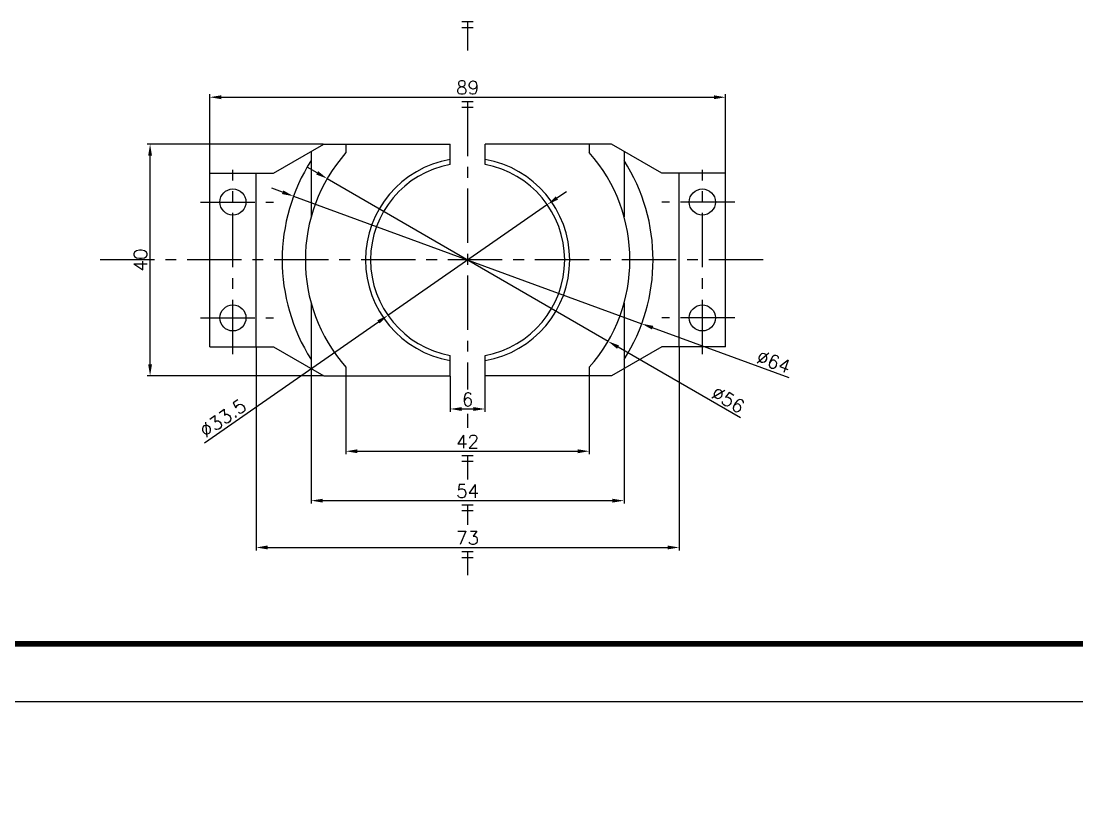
# Model space of a CAD drawing. Extents: x -13768 to 18086, y -10615 to 1188.
# Drawn here: x 1308.9 to 1491.1, y -18.5 to 117.4 of the extents above; entities that cross this region are included whole.
import ezdxf

# ---------------------------------------------------------------- set-up
doc = ezdxf.new("R2010")
doc.units = 0
doc.header["$LTSCALE"] = 7.5
doc.header["$MEASUREMENT"] = 0
doc.linetypes.add('CENTER', pattern=[2, 1.25, -0.25, 0.25, -0.25])
doc.layers.get('0').update_dxf_attribs({"linetype": 'CONTINUOUS'})
doc.layers.get('DEFPOINTS').update_dxf_attribs({"linetype": 'CONTINUOUS'})
doc.layers.add('CL', color=1, linetype='CENTER')
doc.layers.add('CO', color=3, linetype='CONTINUOUS')
doc.styles.add('ROMANS', font='ROMANS.SHX')
doc.dimstyles.new('1', dxfattribs={"dimtxt": 2.3, "dimasz": 2, "dimexe": 0.5, "dimexo": 0.0625, "dimgap": 0.5, "dimtad": 1, "dimdec": 4, "dimdsep": 46, "dimtxsty": 'ROMANS', "dimcen": -2, "dimclrt": 7, "dimadec": 0, "dimazin": 0, "dimtfac": 0.869565, "dimtdec": 4, "dimtmove": 0, "dimatfit": 3, "dimfxl": 1, "dimtolj": 1, "dimarcsym": 0})

# ---------------------------------------------------------------- blocks, each defined once
blk = doc.blocks.new('A3G')
blk.add_lwpolyline([(0, 297), (420, 297), (420, 0), (0, 0)], close=True)
at = {"const_width": 1}
blk.add_lwpolyline([(25, 287), (410, 287), (410, 10), (25, 10)], close=True, dxfattribs=at)
blk = doc.blocks.new('*D362')
at = {"layer": 'CO', "color": 0, "lineweight": -2}
for p, q in [((1360, 91.26), (1358.27, 92.26)), ((1361.73, 90.26), (1410.19, 62.19)), ((1433.04, 48.96), (1411.93, 61.19))]:
    blk.add_line(p, q, dxfattribs=at)
at = {"layer": 'CO', "color": 0}
for points in [[(1360.17, 91.55), (1359.84, 90.97), (1361.73, 90.26)], [(1412.09, 61.48), (1411.76, 60.9), (1410.19, 62.19)]]:
    blk.add_solid(points, dxfattribs=at)
at = {"layer": 'DEFPOINTS', "color": 0}
for p in [(1361.73, 90.26), (1410.19, 62.19)]:
    blk.add_point(p, dxfattribs=at)
at = {"layer": 'CO', "color": 7, "insert": (1430.92, 52.1), "char_height": 2.3, "attachment_point": 5, "rotation": 329.9248, "style": 'ROMANS'}
blk.add_mtext('\\A1;∅56', dxfattribs=at)
blk = doc.blocks.new('*D363')
at = {"layer": 'CO', "color": 0, "lineweight": -2}
for p, q in [((1354.04, 87.92), (1352.16, 88.6)), ((1355.92, 87.23), (1416.01, 65.22)), ((1441.45, 55.91), (1417.89, 64.53))]:
    blk.add_line(p, q, dxfattribs=at)
at = {"layer": 'CO', "color": 0}
for points in [[(1354.15, 88.23), (1353.92, 87.6), (1355.92, 87.23)], [(1418.01, 64.85), (1417.78, 64.22), (1416.01, 65.22)]]:
    blk.add_solid(points, dxfattribs=at)
at = {"layer": 'DEFPOINTS', "color": 0}
for p in [(1355.92, 87.23), (1416.01, 65.22)]:
    blk.add_point(p, dxfattribs=at)
at = {"layer": 'CO', "color": 7, "insert": (1438.77, 58.65), "char_height": 2.3, "attachment_point": 5, "rotation": 339.8888, "style": 'ROMANS'}
blk.add_mtext('\\A1;∅64', dxfattribs=at)
blk = doc.blocks.new('*D364')
at = {"layer": 'CO', "color": 0, "lineweight": -2}
for p, q in [((1382.96, 56.16), (1382.96, 50.01)), ((1388.96, 56.16), (1388.96, 50.01)), ((1384.96, 50.51), (1386.96, 50.51))]:
    blk.add_line(p, q, dxfattribs=at)
at = {"layer": 'CO', "color": 0}
for points in [[(1384.96, 50.84), (1384.96, 50.17), (1382.96, 50.51)], [(1386.96, 50.84), (1386.96, 50.17), (1388.96, 50.51)]]:
    blk.add_solid(points, dxfattribs=at)
at = {"layer": 'DEFPOINTS', "color": 0}
for p in [(1382.96, 56.22), (1388.96, 56.22), (1388.96, 50.51)]:
    blk.add_point(p, dxfattribs=at)
at = {"layer": 'CO', "color": 7, "insert": (1385.96, 52.16), "char_height": 2.3, "attachment_point": 5, "style": 'ROMANS'}
blk.add_mtext('\\A1;6', dxfattribs=at)
blk = doc.blocks.new('*D365')
at = {"layer": 'CO', "color": 0, "lineweight": -2}
for p, q in [((1364.96, 56.16), (1364.96, 42.72)), ((1406.96, 56.16), (1406.96, 42.72)), ((1366.96, 43.22), (1404.96, 43.22))]:
    blk.add_line(p, q, dxfattribs=at)
at = {"layer": 'CO', "color": 0}
for points in [[(1366.96, 43.55), (1366.96, 42.88), (1364.96, 43.22)], [(1404.96, 43.55), (1404.96, 42.88), (1406.96, 43.22)]]:
    blk.add_solid(points, dxfattribs=at)
at = {"layer": 'DEFPOINTS', "color": 0}
for p in [(1364.96, 56.22), (1406.96, 56.22), (1406.96, 43.22)]:
    blk.add_point(p, dxfattribs=at)
at = {"layer": 'CO', "color": 7, "insert": (1385.96, 44.87), "char_height": 2.3, "attachment_point": 5, "style": 'ROMANS'}
blk.add_mtext('\\A1;42', dxfattribs=at)
blk = doc.blocks.new('*D366')
at = {"layer": 'CO', "color": 0, "lineweight": -2}
for p, q in [((1358.96, 57.41), (1358.96, 34.19)), ((1412.96, 57.41), (1412.96, 34.19)), ((1360.96, 34.69), (1410.96, 34.69))]:
    blk.add_line(p, q, dxfattribs=at)
at = {"layer": 'CO', "color": 0}
for points in [[(1360.96, 35.02), (1360.96, 34.36), (1358.96, 34.69)], [(1410.96, 35.02), (1410.96, 34.36), (1412.96, 34.69)]]:
    blk.add_solid(points, dxfattribs=at)
at = {"layer": 'DEFPOINTS', "color": 0}
for p in [(1358.96, 57.47), (1412.96, 57.47), (1412.96, 34.69)]:
    blk.add_point(p, dxfattribs=at)
at = {"layer": 'CO', "color": 7, "insert": (1385.96, 36.34), "char_height": 2.3, "attachment_point": 5, "style": 'ROMANS'}
blk.add_mtext('\\A1;54', dxfattribs=at)
blk = doc.blocks.new('*D367')
at = {"layer": 'CO', "color": 0, "lineweight": -2}
for p, q in [((1349.46, 61.16), (1349.46, 26.11)), ((1422.46, 61.16), (1422.46, 26.11)), ((1351.46, 26.61), (1420.46, 26.61))]:
    blk.add_line(p, q, dxfattribs=at)
at = {"layer": 'CO', "color": 0}
for points in [[(1351.46, 26.95), (1351.46, 26.28), (1349.46, 26.61)], [(1420.46, 26.95), (1420.46, 26.28), (1422.46, 26.61)]]:
    blk.add_solid(points, dxfattribs=at)
at = {"layer": 'DEFPOINTS', "color": 0}
for p in [(1349.46, 61.22), (1422.46, 61.22), (1422.46, 26.61)]:
    blk.add_point(p, dxfattribs=at)
at = {"layer": 'CO', "color": 7, "insert": (1385.96, 28.26), "char_height": 2.3, "attachment_point": 5, "style": 'ROMANS'}
blk.add_mtext('\\A1;73', dxfattribs=at)
blk = doc.blocks.new('*D388')
at = {"layer": 'CO', "color": 0, "lineweight": -2}
for p, q in [((1361.06, 96.22), (1330.67, 96.22)), ((1331.17, 58.22), (1331.17, 94.22)), ((1361.06, 56.22), (1330.67, 56.22))]:
    blk.add_line(p, q, dxfattribs=at)
at = {"layer": 'CO', "color": 0}
for points in [[(1330.84, 94.22), (1331.5, 94.22), (1331.17, 96.22)], [(1330.84, 58.22), (1331.5, 58.22), (1331.17, 56.22)]]:
    blk.add_solid(points, dxfattribs=at)
at = {"layer": 'DEFPOINTS', "color": 0}
for p in [(1331.17, 96.22), (1361.12, 96.22), (1361.12, 56.22)]:
    blk.add_point(p, dxfattribs=at)
at = {"layer": 'CO', "color": 7, "insert": (1329.52, 76.22), "char_height": 2.3, "attachment_point": 5, "rotation": 90, "style": 'ROMANS'}
blk.add_mtext('\\A1;40', dxfattribs=at)
blk = doc.blocks.new('*D389')
at = {"layer": 'CO', "color": 0, "lineweight": -2}
for p, q in [((1341.46, 91.29), (1341.46, 104.81)), ((1343.46, 104.31), (1428.46, 104.31)), ((1430.46, 91.29), (1430.46, 104.81))]:
    blk.add_line(p, q, dxfattribs=at)
at = {"layer": 'CO', "color": 0}
for points in [[(1343.46, 104.64), (1343.46, 103.97), (1341.46, 104.31)], [(1428.46, 104.64), (1428.46, 103.97), (1430.46, 104.31)]]:
    blk.add_solid(points, dxfattribs=at)
at = {"layer": 'DEFPOINTS', "color": 0}
for p in [(1430.46, 104.31), (1341.46, 91.22), (1430.46, 91.22)]:
    blk.add_point(p, dxfattribs=at)
at = {"layer": 'CO', "color": 7, "insert": (1385.96, 105.96), "char_height": 2.3, "attachment_point": 5, "style": 'ROMANS'}
blk.add_mtext('\\A1;89', dxfattribs=at)
blk = doc.blocks.new('*D401')
at = {"layer": 'CO', "color": 0, "lineweight": -2}
for p, q in [((1401.37, 86.92), (1403.01, 88.06)), ((1399.72, 85.78), (1372.2, 66.67)), ((1340.54, 44.69), (1370.56, 65.53))]:
    blk.add_line(p, q, dxfattribs=at)
at = {"layer": 'CO', "color": 0}
for points in [[(1401.18, 87.19), (1401.56, 86.64), (1399.72, 85.78)], [(1370.37, 65.81), (1370.75, 65.26), (1372.2, 66.67)]]:
    blk.add_solid(points, dxfattribs=at)
at = {"layer": 'DEFPOINTS', "color": 0}
for p in [(1399.72, 85.78), (1372.2, 66.67)]:
    blk.add_point(p, dxfattribs=at)
at = {"layer": 'CO', "color": 7, "insert": (1343.74, 48.92), "char_height": 2.3, "attachment_point": 5, "rotation": 34.767, "style": 'ROMANS'}
blk.add_mtext('\\A1;∅33.5', dxfattribs=at)
blk = doc.blocks.new('A1G')
blk.add_lwpolyline([(0, 0), (841, 0), (841, 594), (0, 594)], close=True)

msp = doc.modelspace()

# ---------------------------------------------------------------- linework, layer by layer
for p, q in [((1352.46433, 91.22465), (1361.12458, 96.22465)), ((1358.96433, 94.97743), (1358.96433, 83.64085)), ((1361.12458, 96.22465), (1382.96433, 96.22465)), ((1364.96433, 96.22465), (1364.96433, 94.74491)), ((1382.96433, 92.70381), (1382.96433, 96.22465)), ((1410.80407, 96.22465), (1388.96433, 96.22465)), ((1388.96433, 92.70381), (1388.96433, 96.22465)), ((1406.96433, 96.22465), (1406.96433, 94.74491)), ((1419.46433, 91.22465), (1410.80407, 96.22465)), ((1412.96433, 94.97743), (1412.96433, 83.64085)), ((1341.46433, 61.22465), (1341.46433, 91.22465)), ((1341.46433, 91.22465), (1352.46433, 91.22465)), ((1349.46433, 61.22465), (1349.46433, 91.22465)), ((1430.46433, 91.22465), (1419.46433, 91.22465)), ((1422.46433, 61.22465), (1422.46433, 91.22465)), ((1430.46433, 61.22465), (1430.46433, 91.22465)), ((1358.96433, 68.80845), (1358.96433, 57.47188)), ((1412.96433, 68.80845), (1412.96433, 57.47188)), ((1341.46433, 61.22465), (1352.46433, 61.22465)), ((1352.46433, 61.22465), (1361.12458, 56.22465)), ((1419.46433, 61.22465), (1410.80407, 56.22465)), ((1430.46433, 61.22465), (1419.46433, 61.22465)), ((1382.96433, 56.22465), (1382.96433, 59.7455)), ((1388.96433, 56.22465), (1388.96433, 59.7455)), ((1364.96433, 57.70439), (1364.96433, 56.22465)), ((1406.96433, 57.70439), (1406.96433, 56.22465)), ((1361.12458, 56.22465), (1382.96433, 56.22465)), ((1410.80407, 56.22465), (1388.96433, 56.22465))]:
    msp.add_line(p, q)
for centre in [(1345.46433, 86.22465), (1426.46433, 86.22465), (1345.46433, 66.22465), (1426.46433, 66.22465)]:
    msp.add_circle(centre, 2.25)
for radius, start, end in [(28, 138.5903779, 221.4096221), (28, 318.5903779, 41.4096221), (32, 147.538255, 212.461745), (17.61603, 99.805232, 260.194768), (17.61603, 279.805232, 80.194768), (32, 327.538255, 32.461745), (16.75, 100.3176025, 259.6823975), (16.75, 280.3176025, 79.6823975)]:
    msp.add_arc((1385.96433, 76.22465), radius, start, end)
at = {"layer": 'CL'}
for p, q in [((1385.96433, 117.30701), (1385.96433, 112.35112)), ((1385.96433, 103.53421), (1385.96433, 53.90061)), ((1345.46433, 59.96595), (1345.46433, 91.80563)), ((1426.46433, 59.96595), (1426.46433, 91.80563)), ((1339.86967, 86.22465), (1352.46433, 86.22465)), ((1432.05898, 86.22465), (1419.46433, 86.22465)), ((1436.94806, 76.22465), (1320.75374, 76.22465)), ((1339.86967, 66.22465), (1352.46433, 66.22465)), ((1432.05898, 66.22465), (1419.46433, 66.22465)), ((1385.96433, 49.65882), (1385.96433, 47.27125)), ((1385.96433, 42.44188), (1385.96433, 38.34949)), ((1385.96433, 33.91514), (1385.96433, 30.51167)), ((1385.96433, 25.83849), (1385.96433, 21.84665))]:
    msp.add_line(p, q, dxfattribs=at)
at = {"layer": 'CO'}
for p, q in [((1386.93624, 117.30701), (1384.93612, 117.30701)), ((1386.93624, 116.30701), (1384.93612, 116.30701)), ((1386.93624, 103.53421), (1384.93612, 103.53421)), ((1386.93624, 102.53421), (1384.93612, 102.53421)), ((1386.93624, 42.44188), (1384.93612, 42.44188)), ((1386.93624, 41.44188), (1384.93612, 41.44188)), ((1386.93624, 33.91514), (1384.93612, 33.91514)), ((1386.93624, 32.91514), (1384.93612, 32.91514)), ((1386.93624, 25.83849), (1384.93612, 25.83849)), ((1386.93624, 24.83849), (1384.93612, 24.83849))]:
    msp.add_line(p, q, dxfattribs=at)

# ---------------------------------------------------------------- block references
msp.add_blockref('A3G', (1260, 0))
at = {"xscale": 2.5, "yscale": 2.5, "zscale": 2.5}
msp.add_blockref('A1G', (0, -1485), dxfattribs=at)

# ---------------------------------------------------------------- dimensions: what is measured, and where the dimension line sits
at = {"layer": 'CO'}
for base, p1, p2, picture, middle in [((1430.46433, 104.30821), (1341.46433, 91.22465), (1430.46433, 91.22465), '*D389', (1385.96433, 105.95821)), ((1422.46433, 26.61249), (1349.46433, 61.22465), (1422.46433, 61.22465), '*D367', (1385.96433, 28.26249)), ((1412.96433, 34.68915), (1358.96433, 57.47188), (1412.96433, 57.47188), '*D366', (1385.96433, 36.33915)), ((1406.96433, 43.21588), (1364.96433, 56.22465), (1406.96433, 56.22465), '*D365', (1385.96433, 44.86588)), ((1388.96433, 50.50713), (1382.96433, 56.22465), (1388.96433, 56.22465), '*D364', (1385.96433, 52.15713))]:
    dim = msp.add_linear_dim(base=base, p1=p1, p2=p2, dimstyle='1', dxfattribs=at)
    dim.commit()
    dim.dimension.update_dxf_attribs({"geometry": picture, "text_midpoint": middle})
dim = msp.add_linear_dim(base=(1331.16943, 96.22465), p1=(1361.12458, 56.22465), p2=(1361.12458, 96.22465), angle=90, dimstyle='1', dxfattribs=at)
dim.commit()
dim.dimension.update_dxf_attribs({"geometry": '*D388', "text_midpoint": (1329.51943, 76.22465)})
for p1, p2, picture, middle in [((1361.73402, 90.25648), (1410.19463, 62.19282), '*D362', (1430.09546, 50.66821)), ((1399.72408, 85.77617), (1372.20457, 66.67313), '*D401', (1344.68304, 47.56869)), ((1355.91545, 87.22762), (1416.0132, 65.22169), '*D363', (1438.20065, 57.09733))]:
    dim = msp.add_diameter_dim_2p(p1=p1, p2=p2, dimstyle='1', dxfattribs=at)
    dim.commit()
    dim.dimension.update_dxf_attribs({"geometry": picture, "text_midpoint": middle, "dimtype": 163})

doc.saveas('drawing.dxf')
